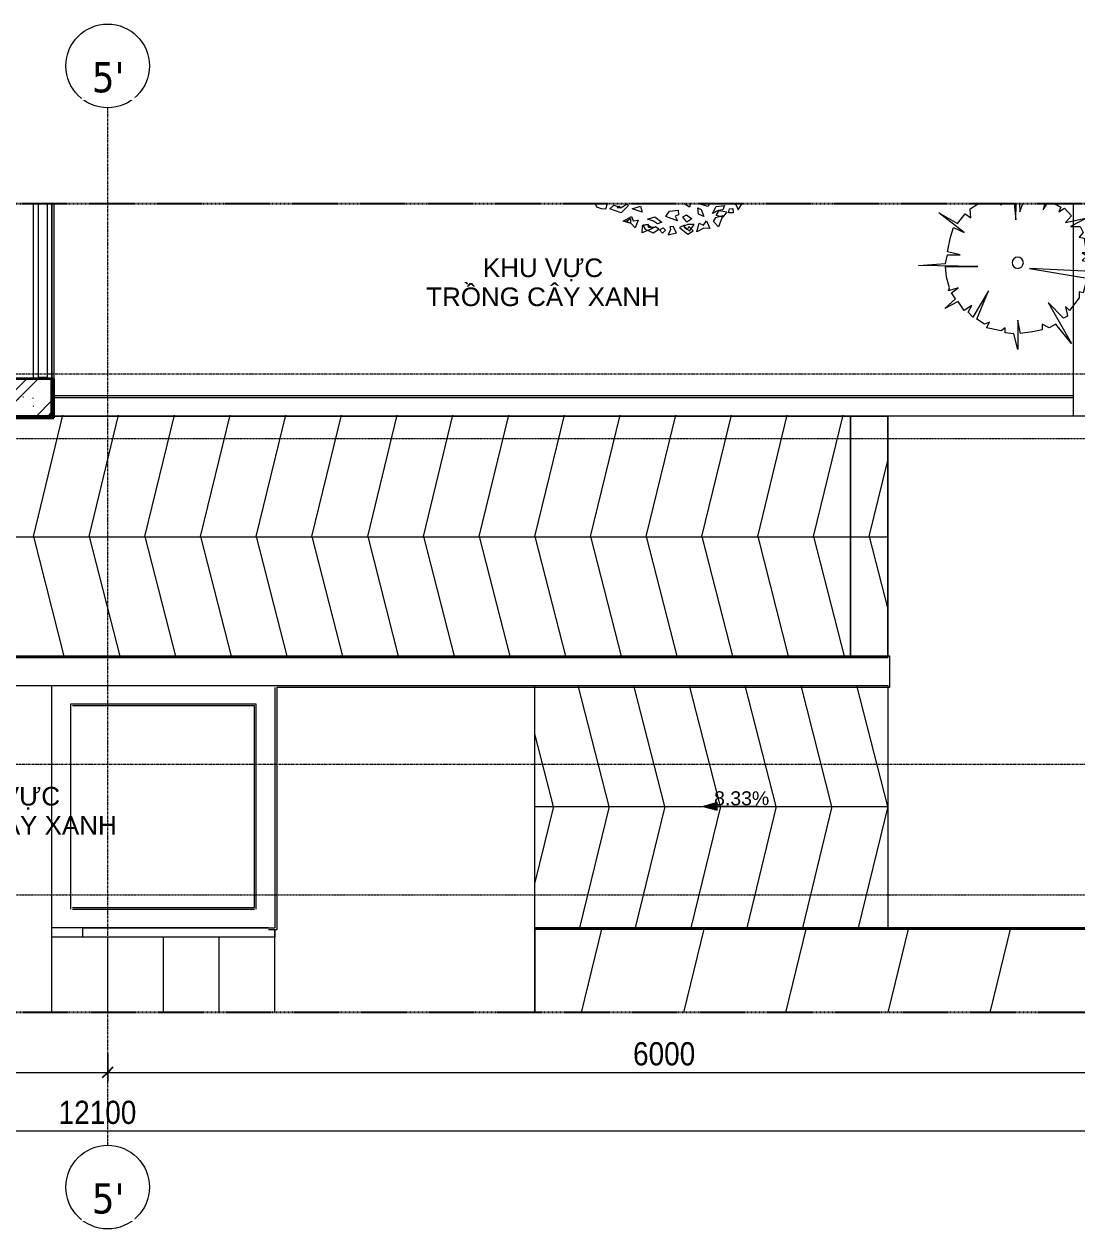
# Model space of a CAD drawing. Header units: millimetres. Extents: x 46404 to 154333, y -1327 to 55734.
# Drawn here: x 54503 to 60171, y 48938 to 55421 of the extents above; entities that cross this region are included whole.
import ezdxf

# ---------------------------------------------------------------- set-up
doc = ezdxf.new("R2010")
doc.units = ezdxf.units.MM
for name, pattern in [('Dash - Tight', [4.5, 3, -1.5]), ('Dash Dot 3_16_', [7.9375, 4.7625, -1.5875, 0, -1.5875]), ('Grid Line', [22.225, 12.7, -3.175, 3.175, -3.175]), ('Hidden', [7.14375, 4.7625, -2.38125])]:
    doc.linetypes.add(name, pattern=pattern)
for name, color, linetype, lineweight in [('A-ANNO-DIMS', 211, 'Continuous', 9), ('A-ANNO-DIMS-50', 211, 'Continuous', 9), ('A-ANNO-NOTE', 131, 'Continuous', 9), ('A-DETL-GENF-1', 9, 'Continuous', 18), ('A-DETL-GENF-2', 92, 'Dash - Tight', 18), ('A-DETL-GENF-3', 92, 'Hidden', 25), ('A-DETL-MEDM', 33, 'Continuous', 35), ('A-DETL-THIN', 151, 'Continuous', 18), ('A-FLOR', 192, 'Continuous', 18), ('A-FLOR-HRAL', 11, 'Continuous', 18), ('A-FLOR-HRAL-1', 11, 'Continuous', 25), ('A-WALL', 113, 'Continuous', 18), ('A-WALL-1', 113, 'Continuous', 35), ('G-ANNO-SYMB-1', 111, 'Dash Dot 3_16_', 18), ('G-ANNO-TEXT-1', 7, 'Continuous', 9), ('G-IMPT-2', 8, 'Continuous', 18), ('L-PLNT-1', 253, 'Continuous', 18), ('S-GRID-1', 1, 'Grid Line', 9), ('S-GRID-IDEN', 1, 'Continuous', 9), ('S-STRS', 31, 'Continuous', 18)]:
    doc.layers.add(name, color=color, linetype=linetype, lineweight=lineweight)
doc.styles.add('Arial_2', font='arial.ttf', dxfattribs={"height": 75})
doc.styles.add('Arial_3', font='arial.ttf', dxfattribs={"height": 100})
doc.styles.add('Tahoma_B', font='tahomabd.ttf', dxfattribs={"height": 162.5})
doc.styles.add('UTM Avo', font='', dxfattribs={"width": 0.9, "height": 125})
doc.styles.get('UTM Avo').set_extended_font_data('UTM Avo')
doc.dimstyles.new('1_Dim_chi_tiet_2_5', dxfattribs={"dimscale": 304.8, "dimtxt": 124.912619, "dimasz": 0.19685, "dimexe": 0.164042, "dimexo": 0.0625, "dimgap": 0.016404, "dimtad": 1, "dimdec": 0, "dimrnd": 5, "dimzin": 0, "dimdsep": 46, "dimtxsty": 'UTM Avo', "dimblk1": 'OBLIQUE', "dimblk2": 'OBLIQUE', "dimsah": 1, "dimcen": 0.09, "dimdle": 0.164042, "dimazin": 0, "dimtfac": 1, "dimtdec": 4, "dimtix": 1, "dimtmove": 0, "dimatfit": 3, "dimfxl": 0.328084, "dimfxlon": 1, "dimtvp": 1, "dimtolj": 1, "dimtzin": 0, "dimarcsym": 2})

# ---------------------------------------------------------------- blocks, each defined once
blk = doc.blocks.new('Railing - 50 x 10mm-1251311-TKCS_RAMP NKT 1 - MẶT BẰNG')
at = {"layer": 'A-FLOR-HRAL-1'}
for p, q in [((25, 5), (-25, 5)), ((-25, 5), (-25, 0)), ((25, 0), (25, 5))]:
    blk.add_line(p, q, dxfattribs=at)
blk = doc.blocks.new('Railing - Railing-1598497-TKCS_RAMP NKT 1 - MẶT BẰNG')
at = {"layer": 'A-FLOR-HRAL'}
for p, q in [((54578.6, 54456.4), (54578.6, 53516.9)), ((54628.6, 53516.9), (54628.6, 54456.4))]:
    blk.add_line(p, q, dxfattribs=at)
blk.add_blockref('Railing - 50 x 10mm-1251311-TKCS_RAMP NKT 1 - MẶT BẰNG', (54603.6, 53511.9))
blk = doc.blocks.new('CAY BACH TRINH - CAY BACH TRINH_dwg-2249800-TKCS_RAMP NKT 1 - MẶT BẰNG')
at = {"layer": 'G-IMPT-2'}
for p, q in [((-720, -1178), (-698, -1231)), ((-403, -1178), (-384, -1242))]:
    blk.add_line(p, q, dxfattribs=at)
at = {"layer": 'G-IMPT-2', "flags": 128}
for points in [[(-1138, -1178), (-1165, -1196), (-1203, -1289), (-1272, -1178)], [(-698, -1231), (-557, -1193), (-552, -1178)], [(-384, -1242), (-286, -1181), (-289, -1178)], [(470, -1178), (482, -1196), (514, -1178)], [(1103, -1266), (1025, -1267), (999, -1178)], [(1201, -1178), (1184, -1238), (1103, -1266)]]:
    blk.add_lwpolyline(points, dxfattribs=at)
for points in [[(-771, -1348), (-831, -1232), (-975, -1212), (-947, -1284), (-866, -1298)], [(667, -1184), (647, -1221), (764, -1334), (959, -1271), (891, -1209), (764, -1246)], [(-1117, -1335), (-1039, -1334), (-1059, -1267), (-1114, -1266)], [(-883, -1296), (-1010, -1321), (-942, -1409), (-834, -1384)], [(-872, -1573), (-787, -1482), (-829, -1416), (-944, -1384)], [(-622, -1399), (-535, -1360), (-523, -1254), (-580, -1280)], [(-336, -1491), (-270, -1405), (-332, -1372), (-423, -1439)], [(-180, -1469), (12, -1396), (-45, -1309), (-194, -1290), (-200, -1370), (-142, -1392)], [(323, -1445), (199, -1404), (83, -1492), (153, -1523), (221, -1476)], [(411, -1324), (581, -1272), (441, -1226)], [(731, -1476), (595, -1400), (567, -1474), (481, -1461), (531, -1590), (600, -1516)], [(775, -1261), (835, -1251), (807, -1222)], [(-505, -1659), (-547, -1509), (-620, -1542), (-671, -1472), (-727, -1598), (-626, -1595)], [(-386, -1646), (-464, -1534), (-357, -1534), (-289, -1559)], [(-215, -1584), (-355, -1693), (-443, -1641), (-373, -1567), (-346, -1624), (-297, -1583), (-299, -1545)], [(-55, -1574), (-63, -1616), (-24, -1708), (-167, -1674), (-109, -1565)], [(69, -1680), (123, -1624), (62, -1590), (23, -1629)], [(228, -1671), (131, -1609), (189, -1571), (209, -1584), (306, -1584), (306, -1534), (404, -1546), (365, -1609)], [(411, -1674), (406, -1550), (330, -1534), (226, -1592)], [(608, -1509), (686, -1484), (608, -1434)]]:
    blk.add_lwpolyline(points, close=True, dxfattribs=at)
blk = doc.blocks.new('CAY BACH TRINH - CAY BACH TRINH-2271498-TKCS_RAMP NKT 1 - MẶT BẰNG')
at = {"extrusion": (0, 0, -1), "xscale": 0.3200000000000001, "yscale": 0.3200000000000001, "zscale": -0.3200000000000001, "rotation": 180}
blk.add_blockref('CAY BACH TRINH - CAY BACH TRINH_dwg-2249800-TKCS_RAMP NKT 1 - MẶT BẰNG', (0, 0), dxfattribs=at)
blk = doc.blocks.new('CAY MAI VAN PHUC - CAY DUC SOC_dwg-2256080-TKCS_RAMP NKT 1 - MẶT BẰNG')
at = {"layer": 'G-IMPT-2', "flags": 128}
for points in [[(-250.4, 404.7), (-293.1, 379.8), (-279.8, 346.6), (-319.7, 373.2), (-366.2, 320), (-326.3, 273.5), (-472.6, 306.7), (-359.6, 246.9), (-426.1, 246.9), (-446, 207.1), (-419.4, 173.8), (-452.7, 167.2), (-466, 67.5), (-439.4, 67.5), (-472.6, 47.6), (-439.4, 14.4), (-878.3, -78.6), (-80.3, -38.8), (-472.6, -105.2), (-446, -204.9), (-419.4, -198.2), (-419.4, -238.1), (-352.9, -324.5), (-326.3, -297.9), (-339.6, -364.4), (-313, -377.6), (-206.6, -271.3), (-366.2, -550.4), (-259.8, -417.5), (-213.3, -444.1), (-166.7, -417.5), (-166.7, -457.4), (-100.2, -470.7), (-19.9, -481.4), (-0.5, -390.9), (-0.5, -590.3), (26.2, -484), (86, -477.3), (86, -444.1), (112.6, -464), (212.4, -444.1), (192.4, -404.2), (225.7, -417.5), (278.9, -384.3), (199.1, -191.6), (305.5, -371), (338.7, -337.8), (312.1, -291.3), (365.3, -324.5), (405.2, -264.7), (498.3, -311.2), (425.2, -244.8), (451.8, -204.9), (405.2, -171.7), (471.7, -191.6), (465.1, -171.7), (485, -98.6), (491.7, -25.5), (272.2, -25.5), (677.9, -18.8), (491.7, -5.6), (478.4, 54.2), (391.9, 54.2), (478.4, 74.2), (458.4, 173.8), (438.5, 240.3), (365.3, 207.1), (538.2, 340), (411.9, 266.9), (358.7, 333.3), (318.8, 306.7), (325.4, 366.5), (268.1, 404.7)], [(-185.8, 404.7), (-173.4, 359.9), (-200.3, 404.7)], [(-11, 404.7), (-13.8, 346.6), (-34.1, 404.7)], [(24.8, 404.7), (12.9, 293.4), (11.3, 404.7)], [(116.9, 404.7), (112.6, 393.1), (113.5, 404.7)]]:
    blk.add_lwpolyline(points, dxfattribs=at)
at = {"layer": 'G-IMPT-2'}
blk.add_circle((0, 0), 38.6, dxfattribs=at)
blk = doc.blocks.new('CAY MAI VAN PHUC - CAY BONG TRANG-2256527-TKCS_RAMP NKT 1 - MẶT BẰNG')
at = {"extrusion": (0, 0, -1), "xscale": 0.7894736842105263, "yscale": 0.7894736842105263, "zscale": -0.7894736842105263, "rotation": 180}
blk.add_blockref('CAY MAI VAN PHUC - CAY DUC SOC_dwg-2256080-TKCS_RAMP NKT 1 - MẶT BẰNG', (0, 0), dxfattribs=at)
blk = doc.blocks.new('Top Rail Type - Top Rail_Internal_-2412096-TKCS_RAMP NKT 1 - MẶT BẰNG')
at = {"layer": 'A-FLOR-HRAL'}
for p, q in [((54819.3, 50507.5), (54819.3, 50557.5)), ((54819.3, 50557.5), (55819.3, 50557.5)), ((55852.6, 50547.5), (55852.6, 50507.5)), ((55852.6, 50507.5), (54819.3, 50507.5))]:
    blk.add_line(p, q, dxfattribs=at)
blk = doc.blocks.new('Top Rail Type - Top Rail_Internal_-V3-TKCS_RAMP NKT 1 - MẶT BẰNG')
at = {"layer": 'A-FLOR-HRAL'}
for p, q in [((54652.6, 50507.5), (54652.6, 50557.5)), ((55819.3, 50557.5), (54652.6, 50557.5)), ((55852.6, 50507.5), (55852.6, 50547.5)), ((55852.6, 50507.5), (54652.6, 50507.5))]:
    blk.add_line(p, q, dxfattribs=at)
blk = doc.blocks.new('BORDER VIEW - BORDER VIEW-2373697-TKCS_RAMP NKT 1 - MẶT BẰNG')
at = {"layer": 'A-DETL-GENF-3'}
for p, q in [((150, 4354.5), (13706.5, 4354.5)), ((13706.5, 0), (150, 0))]:
    blk.add_line(p, q, dxfattribs=at)
blk = doc.blocks.new('Grid - M_Grid Head - Circle-353313-TKCS_RAMP NKT 1 - MẶT BẰNG')
at = {"layer": 'S-GRID-IDEN'}
blk.add_circle((0, 0), 4.5, dxfattribs=at)
blk = doc.blocks.new('MUI TEN DO DOC - Moc lat gach-2375124-TKCS_RAMP NKT 1 - MẶT BẰNG')
at = {"layer": 'A-ANNO-NOTE'}
blk.add_hatch(color=256, dxfattribs=at).paths.add_polyline_path([(8.71, -1.67), (10.21, -2.07), (8.71, -2.48)])
for p, q in [((4.2, -2.07), (10.21, -2.07)), ((8.71, -1.67), (8.71, -2.48)), ((10.21, -2.07), (8.71, -1.67)), ((8.71, -2.48), (10.21, -2.07))]:
    blk.add_line(p, q, dxfattribs=at)
blk = doc.blocks.new('DIMBLOCK1-TKCS_RAMP NKT 1 - MẶT BẰNG')
at = {"layer": 'A-ANNO-DIMS-50'}
for p, q in [((48852.6, 49564.8), (48852.6, 49414.8)), ((48852.6, 49464.8), (48852.6, 49564.8)), ((60952.6, 49564.8), (60952.6, 49414.8)), ((60952.6, 49464.8), (60952.6, 49564.8)), ((48802.6, 49464.8), (61002.6, 49464.8))]:
    blk.add_line(p, q, dxfattribs=at)
at = {"layer": 'A-ANNO-DIMS-50', "lineweight": 25}
for p, q in [((48852.6, 49464.8), (48882.6, 49494.8)), ((60952.6, 49464.8), (60982.6, 49494.8)), ((48852.6, 49464.8), (48822.6, 49434.8)), ((60952.6, 49464.8), (60922.6, 49434.8))]:
    blk.add_line(p, q, dxfattribs=at)
at = {"layer": 'A-ANNO-DIMS-50', "color": 0, "insert": (54688.6, 49627.2), "char_height": 125, "width": 513.53, "attachment_point": 1, "line_spacing_factor": 1.110334, "style": 'UTM Avo'}
blk.add_mtext('12100', dxfattribs=at)
blk = doc.blocks.new('_Oblique')
at = {"color": 0, "linetype": 'ByBlock', "lineweight": -2}
blk.add_line((-0.5, -0.5), (0.5, 0.5), dxfattribs=at)
blk = doc.blocks.new('DIMBLOCK3-TKCS_RAMP NKT 1 - MẶT BẰNG')
at = {"layer": 'A-ANNO-DIMS-50'}
for p, q in [((52752.6, 49880), (52752.6, 49730)), ((52752.6, 49780), (52752.6, 49880)), ((54952.6, 49880), (54952.6, 49730)), ((54952.6, 49780), (54952.6, 49880)), ((52752.6, 49780), (54952.6, 49780))]:
    blk.add_line(p, q, dxfattribs=at)
at = {"layer": 'A-ANNO-DIMS-50', "lineweight": 25}
for p, q in [((52752.6, 49780), (52782.6, 49810)), ((54952.6, 49780), (54982.6, 49810)), ((52752.6, 49780), (52722.6, 49750)), ((54952.6, 49780), (54922.6, 49750))]:
    blk.add_line(p, q, dxfattribs=at)
at = {"layer": 'A-ANNO-DIMS-50', "color": 0, "insert": (53681.4, 49942.4), "char_height": 125, "width": 410.824, "attachment_point": 1, "line_spacing_factor": 1.110334, "style": 'UTM Avo'}
blk.add_mtext('2200', dxfattribs=at)
blk = doc.blocks.new('DIMBLOCK4-TKCS_RAMP NKT 1 - MẶT BẰNG')
at = {"layer": 'A-ANNO-DIMS-50'}
for p, q in [((54952.6, 49880), (54952.6, 49730)), ((54952.6, 49780), (54952.6, 49880)), ((60952.6, 49880), (60952.6, 49730)), ((60952.6, 49780), (60952.6, 49880)), ((54952.6, 49780), (61002.6, 49780))]:
    blk.add_line(p, q, dxfattribs=at)
at = {"layer": 'A-ANNO-DIMS-50', "lineweight": 25}
for p, q in [((54952.6, 49780), (54982.6, 49810)), ((60952.6, 49780), (60982.6, 49810)), ((54952.6, 49780), (54922.6, 49750)), ((60952.6, 49780), (60922.6, 49750))]:
    blk.add_line(p, q, dxfattribs=at)
at = {"layer": 'A-ANNO-DIMS-50', "color": 0, "insert": (57781.4, 49942.4), "char_height": 125, "width": 410.824, "attachment_point": 1, "line_spacing_factor": 1.110334, "style": 'UTM Avo'}
blk.add_mtext('6000', dxfattribs=at)

msp = doc.modelspace()

# ---------------------------------------------------------------- hatches: boundary and pattern name
at = {"layer": 'A-DETL-GENF-1'}
h = msp.add_hatch(dxfattribs=at)
h.set_pattern_fill('FP_6', color=256, style=0, pattern_type=2)
h.set_pattern_definition([(50, (0, 0), (364.3679, -31.8783), [38.1, -419.1]), (355, (0, 0), (-70.4859, 382.1133), [30.48, -335.28]), (100.451, (30.36, -2.66), (293.885, 350.2334), [32.38, -356.18]), (46.184, (0, 101.6), (542.1585, -84.0858), [57.15, -628.65]), (96.636, (45.2, 94.6), (474.805, 494.8554), [48.57, -534.27]), (351.184, (0, 101.6), (474.81, 494.85), [45.72, -502.92]), (21, (50.8, 76.2), (303.2285, -204.5305), [38.1, -419.1]), (326, (50.8, 76.2), (123.6039, 368.376), [30.48, -335.28]), (71.451, (76.07, 59.16), (426.8341, 163.8427), [32.38, -356.18]), (37.5, (0, 0), (6.17665, 169.11015), [3.353, -327.863, 3.353, -337.007, -336.55]), (37.5, (0, 0), (6.17665, 169.11015), [-671.576, 3.353, -333.197]), (7.5, (0, 0), (133.63888, 200.3615), [3.353, -190.703, 3.353, -320.243, -128.27]), (7.5, (0, 0), (133.63888, 200.3615), [-517.652, 3.353, -124.917]), (327.5, (-113.28, 0), (271.18182, -11.45836), [3.353, -123.647, 3.353, -392.887, -525.78]), (327.5, (-113.28, 0), (271.18182, -11.45836), [-523.24, 3.353, -522.427]), (317.5, (-164.08, 0), (296.2585, 50.85285), [3.353, -161.747, 3.353, -259.791, -373.38]), (317.5, (-164.08, 0), (296.2585, 50.85285), [-428.244, 3.353, -370.027]), (45, (0, 0), (-125.7236, 125.7236), []), (45, (0, 190.5), (-125.7236, 125.7236), [])])
h.paths.add_polyline_path([(51452.5, 50361.9), (51652.5, 50361.9), (51652.5, 50561.9), (51452.5, 50561.9)])
h.paths.add_polyline_path([(48652.6, 51261.9), (48852.5, 51261.9), (48852.5, 51661.9), (48652.6, 51661.9)])
h.paths.add_polyline_path([(52602.6, 53311.9), (53452.6, 53311.9), (53452.6, 53761.9), (52602.6, 53761.9)])
h.paths.add_polyline_path([(54452.6, 53311.9), (54652.6, 53311.9), (54652.6, 53511.9), (54452.6, 53511.9)])
h.paths.add_polyline_path([(48252.6, 53362.3), (48852.6, 53362.3), (48852.6, 53562.3), (48252.6, 53562.3), (48252.6, 53395.8)])

# ---------------------------------------------------------------- linework, layer by layer
at = {"layer": 'A-DETL-MEDM'}
for p, q in [((54652.6, 53511.9), (54452.6, 53511.9)), ((54652.6, 53311.9), (54652.6, 53511.9)), ((54452.6, 53311.9), (54652.6, 53311.9))]:
    msp.add_line(p, q, dxfattribs=at)
at = {"layer": 'A-DETL-THIN'}
for p, q in [((54552.5, 52663.9), (54711.8, 53315.9)), ((54652.6, 53311.9), (58952.5, 53311.9)), ((58952.5, 53311.9), (54652.6, 53311.9)), ((54652.6, 53311.9), (59152.5, 53311.9)), ((59152.5, 53311.9), (54652.6, 53311.9)), ((54852.5, 52663.9), (55011.8, 53315.9)), ((55152.5, 52663.9), (55311.8, 53315.9)), ((55452.5, 52663.9), (55611.8, 53315.9)), ((55752.5, 52663.9), (55911.8, 53315.9)), ((56052.5, 52663.9), (56211.8, 53315.9)), ((56352.5, 52663.9), (56511.8, 53315.9)), ((56652.5, 52663.9), (56811.8, 53315.9)), ((56952.5, 52663.9), (57111.8, 53315.9)), ((57252.5, 52663.9), (57411.8, 53315.9)), ((57552.5, 52663.9), (57711.8, 53315.9)), ((57852.5, 52663.9), (58011.8, 53315.9)), ((58152.5, 52663.9), (58311.8, 53315.9)), ((58452.5, 52663.9), (58611.8, 53315.9)), ((58752.5, 52663.9), (58911.8, 53315.9)), ((58952.5, 53311.9), (58952.5, 52011.9)), ((58952.5, 52011.9), (58952.5, 53311.9)), ((59152.5, 53311.9), (59152.5, 52011.9)), ((59152.5, 52011.9), (59152.5, 53311.9)), ((59052.5, 52663.9), (59152.5, 53073.1)), ((50352.5, 52661.9), (58952.5, 52661.9)), ((50352.5, 52661.9), (59152.5, 52661.9)), ((54552.5, 52663.9), (54719.2, 52011.9)), ((54852.5, 52663.9), (55019.2, 52011.9)), ((55152.5, 52663.9), (55319.2, 52011.9)), ((55452.5, 52663.9), (55619.2, 52011.9)), ((55752.5, 52663.9), (55919.2, 52011.9)), ((56052.5, 52663.9), (56219.2, 52011.9)), ((56352.5, 52663.9), (56519.2, 52011.9)), ((56652.5, 52663.9), (56819.2, 52011.9)), ((56952.5, 52663.9), (57119.2, 52011.9)), ((57252.5, 52663.9), (57419.2, 52011.9)), ((57552.5, 52663.9), (57719.2, 52011.9)), ((57852.5, 52663.9), (58019.2, 52011.9)), ((58152.5, 52663.9), (58319.2, 52011.9)), ((58452.5, 52663.9), (58619.2, 52011.9)), ((58752.5, 52663.9), (58919.2, 52011.9)), ((59052.5, 52663.9), (59152.5, 52272.7)), ((58952.5, 52011.9), (50352.5, 52011.9)), ((50352.5, 52011.9), (58952.5, 52011.9)), ((59152.5, 52011.9), (50352.5, 52011.9)), ((50352.5, 52011.9), (59152.5, 52011.9)), ((57252.6, 51861.9), (59152.5, 51861.9)), ((57252.6, 50557.9), (57252.6, 51861.9)), ((57252.6, 51861.9), (59152.5, 51861.9)), ((57252.6, 50557.9), (57252.6, 51861.9)), ((57652.5, 51209.9), (57485.8, 51861.9)), ((57952.5, 51209.9), (57785.8, 51861.9)), ((58252.5, 51209.9), (58085.8, 51861.9)), ((58552.5, 51209.9), (58385.8, 51861.9)), ((58852.5, 51209.9), (58685.8, 51861.9)), ((59152.5, 51209.9), (58985.8, 51861.9)), ((59152.5, 51861.9), (59152.5, 50557.9)), ((59152.5, 51861.9), (59152.5, 50557.9)), ((57352.5, 51209.9), (57252.6, 51600.9)), ((57352.5, 51209.9), (57252.6, 51600.9)), ((57252.6, 51209.9), (59152.5, 51209.9)), ((57352.5, 51209.9), (57252.6, 50801)), ((57252.6, 51209.9), (59152.5, 51209.9)), ((57352.5, 51209.9), (57252.6, 50801)), ((57652.5, 51209.9), (57493.1, 50557.9)), ((57952.5, 51209.9), (57793.1, 50557.9)), ((58252.5, 51209.9), (58093.1, 50557.9)), ((58552.5, 51209.9), (58393.1, 50557.9)), ((58852.5, 51209.9), (58693.1, 50557.9)), ((59152.5, 51209.9), (58993.1, 50557.9)), ((59152.5, 50557.9), (57252.6, 50557.9)), ((59152.5, 50557.9), (57252.6, 50557.9)), ((60652.6, 50557.9), (57252.6, 50557.9)), ((57252.6, 50557.9), (57252.6, 50101.9)), ((57504.3, 50101.9), (57615.8, 50557.9)), ((58054.3, 50101.9), (58165.8, 50557.9)), ((58604.3, 50101.9), (58715.8, 50557.9)), ((59154.3, 50101.9), (59265.8, 50557.9)), ((59704.3, 50101.9), (59815.8, 50557.9))]:
    msp.add_line(p, q, dxfattribs=at)
at = {"layer": 'A-FLOR'}
for p, q in [((57252.6, 50101.9), (57252.6, 51851.9)), ((57252.6, 50557.9), (57252.6, 51851.9)), ((57252.6, 50557.9), (57252.6, 50557.9)), ((54652.6, 50101.9), (54652.6, 50507.5))]:
    msp.add_line(p, q, dxfattribs=at)
at = {"layer": 'A-WALL'}
for p, q in [((54552.6, 53511.9), (54552.6, 54456.4)), ((54652.6, 53511.9), (54652.6, 54456.4)), ((54652.6, 54456.4), (54652.6, 53511.9)), ((54662.6, 54456.4), (54662.6, 53511.9)), ((60152.5, 53311.9), (60152.5, 54456.4)), ((54662.6, 53421.9), (60152.5, 53421.9)), ((54662.6, 53411.9), (60152.5, 53411.9)), ((60262.5, 53311.9), (54662.6, 53311.9)), ((50342.5, 52021.9), (59162.5, 52021.9)), ((59152.5, 52011.9), (50352.5, 52011.9)), ((59162.5, 52021.9), (59162.5, 51851.9)), ((50352.5, 51861.9), (59152.5, 51861.9)), ((54652.6, 50557.5), (54652.6, 51861.9)), ((55852.6, 51851.9), (55852.6, 50557.5)), ((59162.5, 51851.9), (55862.6, 51851.9)), ((55862.6, 51851.9), (55862.6, 50547.5)), ((55752.6, 51761.9), (54752.6, 51761.9)), ((54752.6, 51761.9), (54752.6, 50657.5)), ((55742.6, 51751.9), (54762.6, 51751.9)), ((55742.6, 50667.5), (55742.6, 51751.9)), ((55752.6, 50657.5), (55752.6, 51761.9)), ((54762.6, 50667.5), (55742.6, 50667.5)), ((54762.6, 50657.5), (55742.6, 50657.5)), ((55818.8, 50557.5), (55852.6, 50557.5)), ((55862.6, 50547.5), (55818.8, 50547.5)), ((57252.6, 50557.9), (60752.6, 50557.9)), ((57252.6, 50557.9), (57252.6, 50547.9)), ((60762.6, 50547.9), (57252.6, 50547.9)), ((59152.5, 50547.9), (59152.5, 50557.9))]:
    msp.add_line(p, q, dxfattribs=at)
at = {"layer": 'A-WALL-1'}
for p, q in [((54662.6, 53511.9), (54652.6, 53511.9)), ((54652.6, 53511.9), (54652.6, 53311.9)), ((54662.6, 53301.9), (54662.6, 53511.9)), ((48862.5, 53301.9), (54662.6, 53301.9))]:
    msp.add_line(p, q, dxfattribs=at)
at = {"layer": 'G-ANNO-SYMB-1'}
for p, q in [((46523.5, 53190.8), (62427.5, 53190.8)), ((46523.5, 50735.7), (62427.5, 50735.7))]:
    msp.add_line(p, q, dxfattribs=at)
at = {"layer": 'S-GRID-1'}
for p, q in [((54952.6, 53721.2), (54952.6, 54971.2)), ((54952.6, 50637.5), (54952.6, 53721.2)), ((60689.5, 53536.9), (48201.9, 53536.9)), ((60689.5, 51436.9), (48201.9, 51436.9)), ((54952.6, 49387.5), (54952.6, 50637.5))]:
    msp.add_line(p, q, dxfattribs=at)
at = {"layer": 'S-STRS'}
for p, q in [((54652.6, 50101.9), (54652.6, 50507.5)), ((54952.6, 50101.9), (54952.6, 50507.5)), ((55252.6, 50101.9), (55252.6, 50507.5)), ((55552.6, 50101.9), (55552.6, 50507.5)), ((55852.6, 50101.9), (55852.6, 50507.5))]:
    msp.add_line(p, q, dxfattribs=at)

# ---------------------------------------------------------------- block references
at = {"layer": 'A-ANNO-NOTE', "xscale": 50, "yscale": 50, "zscale": 50, "rotation": 180}
msp.add_blockref('MUI TEN DO DOC - Moc lat gach-2375124-TKCS_RAMP NKT 1 - MẶT BẰNG', (58669.4, 51107.5), dxfattribs=at)
at = {"layer": 'A-DETL-GENF-2'}
msp.add_blockref('BORDER VIEW - BORDER VIEW-2373697-TKCS_RAMP NKT 1 - MẶT BẰNG', (47372.6, 50101.9), dxfattribs=at)
at = {"layer": 'A-FLOR-HRAL'}
for name in ['Railing - Railing-1598497-TKCS_RAMP NKT 1 - MẶT BẰNG', 'Top Rail Type - Top Rail_Internal_-V3-TKCS_RAMP NKT 1 - MẶT BẰNG', 'Top Rail Type - Top Rail_Internal_-2412096-TKCS_RAMP NKT 1 - MẶT BẰNG']:
    msp.add_blockref(name, (0, 0), dxfattribs=at)
at = {"layer": 'L-PLNT-1', "rotation": 180}
for name, p in [('CAY BACH TRINH - CAY BACH TRINH-2271498-TKCS_RAMP NKT 1 - MẶT BẰNG', (57962.6, 54833.3)), ('CAY MAI VAN PHUC - CAY BONG TRANG-2256527-TKCS_RAMP NKT 1 - MẶT BẰNG', (59852.6, 54136.9))]:
    msp.add_blockref(name, p, dxfattribs=at)
at = {"layer": 'S-GRID-IDEN', "xscale": 49.99999999999998, "yscale": 49.99999999999998, "zscale": 49.99999999999998}
for p in [(54952.6, 55196.2), (54952.6, 49162.5)]:
    msp.add_blockref('Grid - M_Grid Head - Circle-353313-TKCS_RAMP NKT 1 - MẶT BẰNG', p, dxfattribs=at)

# ---------------------------------------------------------------- texts
at = {"layer": 'A-ANNO-NOTE', "insert": (58366.1, 51254.5), "char_height": 75, "width": 304.5, "attachment_point": 5, "line_spacing_factor": 0.936439, "style": 'Arial_2'}
msp.add_mtext('\\pt24.99975,50.00025,75,99.99975,125.00025,150,174.99975,200.00025,225,249.99975,275.00025,300,324.99975,350.00025,375,399.99975,425.00025,450,474.99975,500.00025,525,549.99975,575.00025,600,624.99975,650.00025,675,699.99975,725.00025,750,774.99975,800.00025;8.33%', dxfattribs=at)
at = {"layer": 'G-ANNO-TEXT-1', "char_height": 100, "width": 1316.5, "attachment_point": 5, "line_spacing_factor": 0.936439, "style": 'Arial_3'}
for insert in [(57296.5, 54031.1), (54372.6, 51187.2)]:
    msp.add_mtext('\\pt635,1270,1905,2540,3175,3810,4445,5080,5715,6350,6985,7620,8255,8890,9525,10160,10795,11430,12065,12700,13335,13970,14605,15240,15875,16510,17145,17780,18415,19050,19685,20320;KHU VỰC\\PTRỒNG CÂY XANH', dxfattribs=dict(at, insert=insert))

# ---------------------------------------------------------------- dimensions: what is measured, and where the dimension line sits
at = {"layer": 'A-ANNO-DIMS'}
for base, p1, p2, override, picture, middle in [((54952.6, 49780), (52752.6, 49880), (54952.6, 49880), {"dimpost": '<>', "dimfxl": 2200}, 'DIMBLOCK3-TKCS_RAMP NKT 1 - MẶT BẰNG', (53852.6, 49849.7)), ((60952.6, 49780), (54952.6, 49880), (60952.6, 49880), {"dimpost": '<>', "dimfxl": 6000}, 'DIMBLOCK4-TKCS_RAMP NKT 1 - MẶT BẰNG', (57952.6, 49849.7)), ((60952.6, 49464.8), (48852.6, 49564.8), (60952.6, 49564.8), {"dimpost": '<>', "dimfxl": 12099.999999}, 'DIMBLOCK1-TKCS_RAMP NKT 1 - MẶT BẰNG', (54902.6, 49534.5))]:
    dim = msp.add_linear_dim(base=base, p1=p1, p2=p2, dimstyle='1_Dim_chi_tiet_2_5', override=override, dxfattribs=at)
    dim.commit()
    dim.dimension.update_dxf_attribs({"geometry": picture, "text_midpoint": middle})

# ---------------------------------------------------------------- next in the draw order: texts
at = {"layer": 'S-GRID-IDEN', "char_height": 162.5, "width": 205, "attachment_point": 5, "line_spacing_factor": 0.996129, "style": 'Tahoma_B', "bg_fill": 3, "box_fill_scale": 1.25, "bg_fill_color": 256, "bg_fill_true_color": 13158600, "bg_fill_transparency": 0}
for insert in [(54954.9, 55133.8), (54954.9, 49100.1)]:
    msp.add_mtext("\\pt634.99962,1269.99925,1905.0005,2540.00013,3174.99975,3809.99937,4445.00062,5080.00025,5714.99987,6349.9995,6985.00075,7620.00037,8255,8889.99962,9524.99925,10160.0005,10795.00013,11429.99975,12064.99938,12700.00063,13335.00025,13969.99988,14604.9995,15240.00075,15875.00038,16510,17144.99963,17779.99925,18415.0005,19050.00013,19684.99975,20319.99938;5'", dxfattribs=dict(at, insert=insert))

doc.saveas('drawing.dxf')
